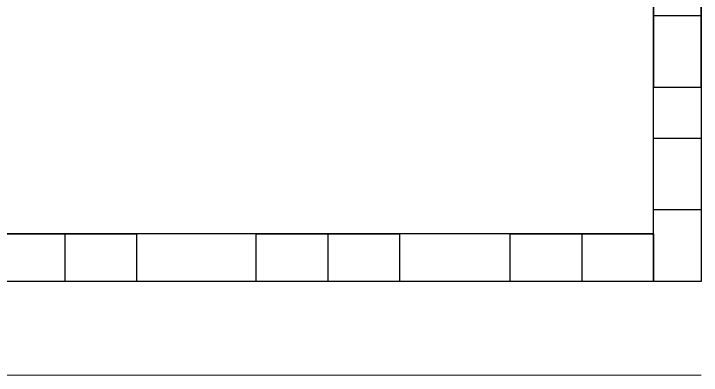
# Model space of a CAD drawing. Header units: inches. Extents: x 15 to 22798, y 21 to 21519.
# Drawn here: x 16292.2 to 16365.7, y 12442.7 to 12481.3 of the extents above; entities that cross this region are included whole.
import ezdxf

# ---------------------------------------------------------------- set-up
doc = ezdxf.new("R2010")
doc.units = ezdxf.units.IN
doc.header["$MEASUREMENT"] = 0
doc.layers.add('ARREDAMENTO', color=8, linetype='Continuous', lineweight=13)

msp = doc.modelspace()

# ---------------------------------------------------------------- linework, layer by layer
for p, q in [((16360.605, 12473.47), (16360.605, 12613.867)), ((16360.605, 12481.129), (16365.711, 12481.129)), ((16360.605, 12452.692), (16360.605, 12473.47)), ((16365.711, 12460.35), (16360.605, 12460.35)), ((16360.605, 12457.798), (16277.296, 12457.798)), ((16297.714, 12457.798), (16297.714, 12452.692)), ((16325.794, 12457.798), (16325.794, 12452.692)), ((16352.947, 12457.798), (16352.947, 12452.692)), ((16365.711, 12452.692), (15715.711, 12452.692))]:
    msp.add_line(p, q)
msp.add_lwpolyline([(16175.737, 13162.866), (16365.711, 13162.692), (16365.711, 12452.692), (15715.711, 12452.692)])
for points in [[(16360.605, 12488.787), (16360.605, 12473.47), (16365.711, 12473.47), (16365.711, 12488.787)], [(16365.711, 12468.009), (16365.711, 12452.692), (16360.605, 12452.692), (16360.605, 12468.009)], [(16290.056, 12457.798), (16305.373, 12457.798), (16305.373, 12452.692), (16290.056, 12452.692)], [(16318.136, 12457.798), (16333.453, 12457.798), (16333.453, 12452.692), (16318.136, 12452.692)], [(16345.289, 12457.798), (16360.605, 12457.798), (16360.605, 12452.692), (16345.289, 12452.692)]]:
    msp.add_lwpolyline(points, close=True)
at = {"layer": 'ARREDAMENTO'}
msp.add_line((16365.711, 12442.692), (15715.711, 12442.692), dxfattribs=at)

doc.saveas('drawing.dxf')
